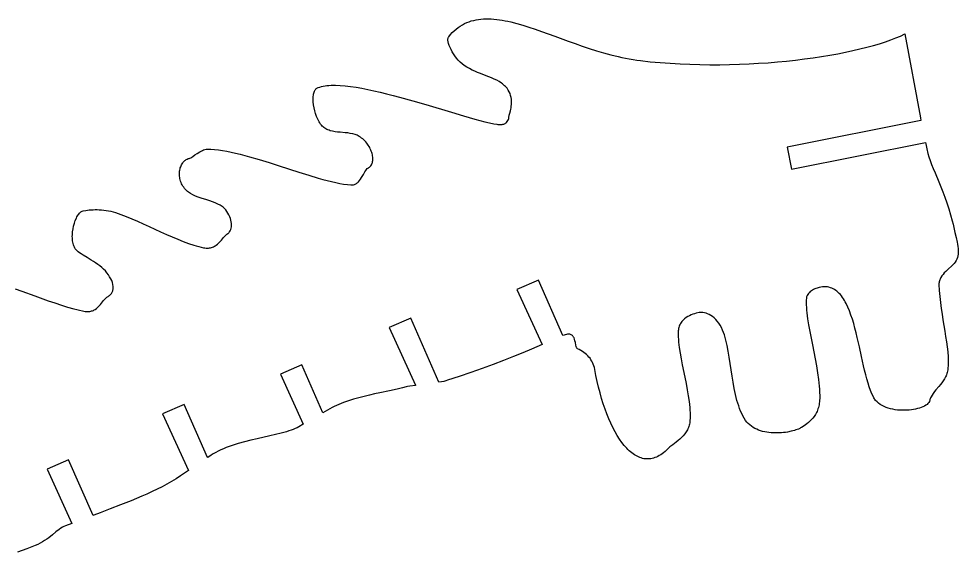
# Model space of a CAD drawing. Extents: x 0 to 1508, y 0 to 573.
# Drawn here: x 801.2 to 1052.4, y 404.7 to 547.3 of the extents above; entities that cross this region are included whole.
import ezdxf

# ---------------------------------------------------------------- set-up
doc = ezdxf.new("R2010")
doc.units = 0
doc.layers.get('0').update_dxf_attribs({"color": 1, "linetype": 'CONTINUOUS'})

msp = doc.modelspace()

# ---------------------------------------------------------------- linework, layer by layer
msp.add_lwpolyline([(800.22, 475.07), (801.96, 474.48), (805.5, 473.2), (809.07, 471.9), (810.83, 471.28), (812.56, 470.7), (814.25, 470.17), (815.88, 469.71), (816.68, 469.51), (817.45, 469.33), (818.21, 469.18), (818.94, 469.05), (819.26, 469.01), (819.57, 468.99), (819.86, 469), (820.14, 469.03), (820.41, 469.07), (820.66, 469.14), (820.9, 469.22), (821.13, 469.31), (821.36, 469.43), (821.57, 469.55), (821.96, 469.84), (822.33, 470.16), (822.67, 470.51), (822.99, 470.87), (823.29, 471.25), (823.87, 471.97), (824.16, 472.3), (824.45, 472.6), (824.74, 472.85), (824.9, 472.96), (825.06, 473.05), (825.27, 473.18), (825.47, 473.31), (825.65, 473.46), (825.81, 473.62), (825.95, 473.79), (826.07, 473.97), (826.17, 474.16), (826.25, 474.36), (826.32, 474.57), (826.37, 474.79), (826.41, 475.01), (826.42, 475.24), (826.42, 475.48), (826.41, 475.72), (826.34, 476.22), (826.2, 476.73), (826.02, 477.25), (825.77, 477.78), (825.48, 478.31), (825.15, 478.83), (824.76, 479.34), (824.34, 479.84), (823.87, 480.31), (823.38, 480.77), (822.85, 481.2), (822.3, 481.61), (821.73, 482), (821.15, 482.38), (820.58, 482.74), (819.44, 483.42), (818.38, 484.07), (817.9, 484.38), (817.45, 484.69), (817.06, 485), (816.71, 485.3), (816.42, 485.61), (816.3, 485.77), (816.2, 485.92), (816.05, 486.21), (815.92, 486.52), (815.8, 486.84), (815.71, 487.18), (815.63, 487.54), (815.57, 487.91), (815.53, 488.28), (815.51, 488.67), (815.5, 489.06), (815.51, 489.46), (815.56, 490.27), (815.68, 491.07), (815.84, 491.86), (816.05, 492.62), (816.3, 493.33), (816.58, 493.99), (816.74, 494.29), (816.9, 494.58), (817.06, 494.84), (817.24, 495.07), (817.42, 495.29), (817.6, 495.47), (817.79, 495.63), (817.98, 495.76), (818.17, 495.85), (818.37, 495.91), (819.14, 496.05), (820.03, 496.16), (821.03, 496.23), (821.57, 496.24), (822.13, 496.24), (822.7, 496.22), (823.29, 496.18), (823.9, 496.12), (824.51, 496.03), (825.14, 495.92), (825.77, 495.79), (826.4, 495.63), (827.04, 495.43), (828.46, 494.94), (829.92, 494.38), (831.41, 493.77), (832.93, 493.12), (834.47, 492.44), (836.01, 491.74), (839.11, 490.32), (840.65, 489.62), (842.17, 488.95), (843.68, 488.31), (845.15, 487.72), (846.58, 487.19), (847.98, 486.73), (848.66, 486.52), (849.32, 486.34), (849.97, 486.18), (850.61, 486.05), (850.96, 485.99), (851.3, 485.96), (851.62, 485.95), (851.92, 485.96), (852.21, 485.99), (852.49, 486.05), (852.76, 486.12), (853.02, 486.2), (853.26, 486.31), (853.49, 486.43), (853.72, 486.56), (853.93, 486.7), (854.33, 487.01), (854.7, 487.35), (855.05, 487.71), (855.37, 488.09), (855.96, 488.81), (856.25, 489.14), (856.52, 489.44), (856.81, 489.69), (857.09, 489.89), (857.23, 489.97), (857.35, 490.07), (857.47, 490.19), (857.57, 490.31), (857.75, 490.59), (857.89, 490.91), (857.99, 491.26), (858.05, 491.64), (858.08, 492.06), (858.06, 492.49), (858, 492.94), (857.9, 493.4), (857.77, 493.88), (857.6, 494.36), (857.38, 494.84), (857.13, 495.31), (856.84, 495.78), (856.51, 496.23), (856.32, 496.46), (856.11, 496.67), (855.87, 496.87), (855.61, 497.06), (855.34, 497.24), (855.04, 497.42), (854.41, 497.74), (853.73, 498.03), (853, 498.31), (852.25, 498.57), (851.47, 498.82), (849.93, 499.33), (849.17, 499.59), (848.44, 499.88), (847.76, 500.19), (847.13, 500.53), (846.83, 500.71), (846.56, 500.9), (846.3, 501.11), (846.06, 501.32), (845.78, 501.61), (845.53, 501.91), (845.29, 502.22), (845.08, 502.53), (844.9, 502.86), (844.73, 503.18), (844.59, 503.52), (844.47, 503.85), (844.36, 504.19), (844.28, 504.53), (844.22, 504.86), (844.18, 505.2), (844.15, 505.54), (844.15, 505.87), (844.16, 506.19), (844.19, 506.51), (844.24, 506.83), (844.3, 507.13), (844.38, 507.43), (844.48, 507.71), (844.59, 507.99), (844.72, 508.25), (844.86, 508.5), (845.01, 508.73), (845.18, 508.95), (845.36, 509.15), (845.56, 509.34), (845.76, 509.5), (845.98, 509.65), (846.21, 509.77), (846.46, 509.87), (846.71, 509.94), (846.94, 510.02), (847.18, 510.13), (847.44, 510.28), (847.71, 510.45), (848.3, 510.86), (848.93, 511.29), (849.59, 511.72), (849.93, 511.91), (850.27, 512.08), (850.61, 512.22), (850.95, 512.33), (851.29, 512.41), (851.62, 512.43), (852.56, 512.41), (853.55, 512.34), (854.59, 512.22), (855.67, 512.06), (856.79, 511.86), (857.94, 511.63), (859.13, 511.36), (860.35, 511.06), (861.6, 510.73), (862.87, 510.38), (865.46, 509.62), (868.11, 508.8), (870.79, 507.95), (876.12, 506.23), (878.72, 505.43), (881.24, 504.68), (882.46, 504.34), (883.65, 504.03), (884.81, 503.74), (885.94, 503.48), (887.02, 503.26), (888.06, 503.08), (889.05, 502.94), (890, 502.84), (890.25, 502.84), (890.49, 502.85), (890.71, 502.89), (890.93, 502.95), (891.14, 503.03), (891.33, 503.13), (891.52, 503.24), (891.7, 503.37), (891.87, 503.52), (892.03, 503.67), (892.34, 504.02), (892.61, 504.4), (892.87, 504.8), (893.33, 505.61), (893.75, 506.37), (893.96, 506.7), (894.16, 506.99), (894.38, 507.21), (894.49, 507.3), (894.6, 507.36), (894.82, 507.48), (895.01, 507.63), (895.18, 507.79), (895.34, 507.98), (895.47, 508.18), (895.58, 508.39), (895.68, 508.63), (895.75, 508.88), (895.81, 509.14), (895.84, 509.41), (895.86, 509.69), (895.86, 509.98), (895.84, 510.28), (895.8, 510.59), (895.74, 510.9), (895.67, 511.22), (895.57, 511.54), (895.46, 511.86), (895.34, 512.18), (895.19, 512.5), (895.03, 512.82), (894.86, 513.14), (894.66, 513.45), (894.46, 513.75), (894.23, 514.05), (893.99, 514.34), (893.73, 514.62), (893.46, 514.89), (893.18, 515.15), (892.88, 515.39), (892.56, 515.62), (892.23, 515.83), (891.96, 515.98), (891.68, 516.12), (891.4, 516.24), (891.1, 516.34), (890.48, 516.51), (889.83, 516.63), (889.16, 516.73), (888.48, 516.8), (887.1, 516.92), (886.42, 516.99), (885.75, 517.08), (885.1, 517.19), (884.47, 517.35), (884.17, 517.45), (883.87, 517.56), (883.59, 517.69), (883.31, 517.83), (883.05, 517.99), (882.8, 518.17), (882.56, 518.37), (882.34, 518.6), (882.12, 518.85), (881.91, 519.12), (881.7, 519.42), (881.51, 519.74), (881.33, 520.07), (881.15, 520.41), (880.84, 521.14), (880.57, 521.9), (880.34, 522.69), (880.15, 523.49), (880.02, 524.28), (879.94, 525.05), (879.9, 525.79), (879.93, 526.48), (879.96, 526.8), (880, 527.11), (880.06, 527.39), (880.14, 527.66), (880.23, 527.9), (880.33, 528.12), (880.45, 528.31), (880.59, 528.47), (880.74, 528.61), (880.91, 528.71), (881.29, 528.87), (881.7, 529.02), (882.13, 529.15), (882.59, 529.25), (883.08, 529.34), (883.6, 529.41), (884.13, 529.46), (884.69, 529.49), (885.28, 529.51), (885.88, 529.51), (887.15, 529.46), (888.5, 529.35), (889.92, 529.18), (891.4, 528.96), (892.94, 528.69), (894.53, 528.38), (896.17, 528.03), (897.84, 527.65), (899.55, 527.23), (901.28, 526.79), (903.03, 526.32), (906.56, 525.34), (910.08, 524.31), (916.91, 522.27), (920.11, 521.33), (923.11, 520.47), (924.51, 520.09), (925.84, 519.75), (927.09, 519.44), (928.25, 519.18), (929, 519.05), (929.34, 519.01), (929.65, 518.99), (929.94, 518.99), (930.21, 519), (930.45, 519.02), (930.67, 519.06), (930.87, 519.11), (931.06, 519.18), (931.23, 519.25), (931.38, 519.34), (931.51, 519.44), (931.63, 519.54), (931.83, 519.78), (931.99, 520.04), (932.11, 520.32), (932.2, 520.61), (932.27, 520.91), (932.37, 521.5), (932.43, 521.78), (932.5, 522.04), (932.68, 522.69), (932.76, 523.07), (932.84, 523.47), (932.9, 523.9), (932.94, 524.34), (932.97, 524.81), (932.96, 525.28), (932.92, 525.77), (932.85, 526.26), (932.73, 526.75), (932.57, 527.25), (932.36, 527.73), (932.09, 528.21), (931.76, 528.68), (931.58, 528.91), (931.37, 529.13), (931.12, 529.38), (930.85, 529.62), (930.57, 529.85), (930.28, 530.06), (929.67, 530.46), (929.02, 530.83), (928.34, 531.16), (927.64, 531.47), (926.91, 531.77), (926.17, 532.05), (924.66, 532.62), (923.9, 532.92), (923.15, 533.23), (922.41, 533.57), (921.69, 533.93), (921, 534.33), (920.33, 534.78), (919.77, 535.21), (919.24, 535.69), (918.73, 536.21), (918.27, 536.75), (917.84, 537.32), (917.44, 537.89), (917.09, 538.47), (916.78, 539.04), (916.52, 539.6), (916.3, 540.14), (916.14, 540.65), (916.02, 541.12), (915.97, 541.54), (915.97, 541.91), (915.99, 542.07), (916.03, 542.21), (916.08, 542.34), (916.15, 542.44), (916.63, 543.02), (917.13, 543.56), (917.64, 544.06), (918.17, 544.52), (918.71, 544.94), (919.26, 545.32), (919.83, 545.66), (920.41, 545.97), (921, 546.24), (921.6, 546.48), (922.21, 546.68), (922.84, 546.85), (923.48, 546.99), (924.13, 547.1), (924.79, 547.18), (925.47, 547.24), (926.15, 547.26), (926.85, 547.26), (927.55, 547.23), (928.27, 547.18), (929, 547.11), (929.73, 547.01), (930.48, 546.9), (931.24, 546.76), (932, 546.6), (932.78, 546.43), (934.36, 546.02), (935.97, 545.56), (937.62, 545.05), (939.3, 544.49), (941.02, 543.89), (944.53, 542.61), (948.15, 541.28), (950, 540.62), (951.87, 539.96), (953.76, 539.33), (955.66, 538.72), (957.59, 538.15), (959.54, 537.62), (961.49, 537.14), (962.48, 536.92), (963.47, 536.72), (964.46, 536.53), (965.45, 536.37), (966.45, 536.22), (967.45, 536.09), (970.07, 535.8), (972.71, 535.55), (975.37, 535.36), (978.02, 535.2), (980.69, 535.09), (983.35, 535.01), (986, 534.98), (988.64, 534.98), (991.27, 535.03), (993.89, 535.1), (996.48, 535.21), (999.04, 535.36), (1001.57, 535.53), (1004.06, 535.74), (1006.52, 535.97), (1008.93, 536.24), (1011.3, 536.53), (1013.61, 536.84), (1015.87, 537.18), (1018.06, 537.54), (1020.19, 537.93), (1022.25, 538.33), (1024.24, 538.75), (1026.15, 539.19), (1027.98, 539.65), (1029.73, 540.12), (1031.38, 540.61), (1032.94, 541.11), (1034.41, 541.61), (1035.76, 542.13), (1037.02, 542.66), (1038.16, 543.2), (1038.16, 543.2), (1042.31, 520.82), (1042.46, 520.09), (1006.68, 512.98), (1007.85, 507.08), (1043.67, 514.2), (1043.74, 513.85), (1044.1, 512.08), (1044.2, 511.66), (1044.31, 511.23), (1044.59, 510.32), (1044.93, 509.35), (1045.32, 508.33), (1045.76, 507.24), (1046.23, 506.1), (1047.26, 503.65), (1047.8, 502.34), (1048.35, 500.96), (1048.88, 499.53), (1049.41, 498.04), (1049.92, 496.49), (1050.39, 494.88), (1050.84, 493.21), (1051.04, 492.35), (1051.23, 491.48), (1051.54, 490.09), (1051.84, 488.78), (1052.11, 487.56), (1052.22, 486.98), (1052.31, 486.42), (1052.38, 485.88), (1052.42, 485.36), (1052.43, 484.85), (1052.4, 484.37), (1052.34, 483.91), (1052.23, 483.46), (1052.08, 483.04), (1051.87, 482.63), (1051.62, 482.23), (1051.32, 481.85), (1050.99, 481.48), (1050.63, 481.12), (1049.86, 480.4), (1049.08, 479.68), (1048.71, 479.31), (1048.37, 478.92), (1048.06, 478.52), (1047.78, 478.11), (1047.56, 477.67), (1047.47, 477.44), (1047.4, 477.21), (1047.34, 476.96), (1047.3, 476.72), (1047.28, 476.46), (1047.28, 476.19), (1047.36, 474.59), (1047.49, 472.99), (1047.66, 471.4), (1047.87, 469.83), (1048.1, 468.28), (1048.34, 466.75), (1048.84, 463.77), (1049.07, 462.33), (1049.29, 460.92), (1049.47, 459.55), (1049.62, 458.22), (1049.71, 456.93), (1049.74, 456.31), (1049.75, 455.69), (1049.75, 455.09), (1049.73, 454.5), (1049.69, 453.93), (1049.63, 453.37), (1049.58, 453.04), (1049.51, 452.72), (1049.42, 452.41), (1049.32, 452.11), (1049.2, 451.82), (1049.07, 451.53), (1048.77, 450.98), (1048.43, 450.45), (1048.06, 449.94), (1047.67, 449.45), (1047.27, 448.97), (1046.47, 448.04), (1046.09, 447.58), (1045.74, 447.12), (1045.42, 446.66), (1045.16, 446.18), (1045.04, 445.94), (1044.94, 445.7), (1044.86, 445.45), (1044.8, 445.2), (1044.76, 445.06), (1044.71, 444.93), (1044.56, 444.66), (1044.34, 444.41), (1044.08, 444.17), (1043.77, 443.95), (1043.41, 443.74), (1043, 443.54), (1042.56, 443.36), (1042.08, 443.19), (1041.57, 443.05), (1041.03, 442.92), (1040.47, 442.81), (1039.89, 442.72), (1039.29, 442.65), (1038.67, 442.61), (1038.05, 442.59), (1037.42, 442.59), (1036.78, 442.62), (1036.15, 442.67), (1035.53, 442.75), (1034.91, 442.86), (1034.3, 443), (1033.71, 443.17), (1033.14, 443.36), (1032.6, 443.59), (1032.08, 443.86), (1031.59, 444.15), (1031.13, 444.48), (1030.71, 444.85), (1030.34, 445.25), (1030.17, 445.46), (1030.01, 445.69), (1029.86, 445.92), (1029.73, 446.17), (1029.34, 446.99), (1028.97, 447.88), (1028.63, 448.85), (1028.3, 449.88), (1027.99, 450.96), (1027.69, 452.1), (1027.4, 453.28), (1027.12, 454.49), (1026.57, 456.98), (1026.01, 459.53), (1025.43, 462.08), (1025.13, 463.33), (1024.81, 464.57), (1024.48, 465.77), (1024.12, 466.94), (1023.75, 468.06), (1023.35, 469.14), (1022.92, 470.15), (1022.47, 471.11), (1022.23, 471.56), (1021.98, 471.99), (1021.72, 472.4), (1021.46, 472.79), (1021.18, 473.16), (1020.9, 473.51), (1020.6, 473.83), (1020.3, 474.13), (1019.98, 474.4), (1019.66, 474.65), (1019.32, 474.88), (1018.97, 475.07), (1018.61, 475.24), (1018.23, 475.37), (1017.85, 475.48), (1017.45, 475.56), (1017.04, 475.6), (1016.61, 475.61), (1016.17, 475.59), (1015.72, 475.53), (1015.25, 475.43), (1014.69, 475.27), (1014.39, 475.17), (1014.07, 475.04), (1013.76, 474.9), (1013.45, 474.73), (1013.15, 474.55), (1012.87, 474.34), (1012.61, 474.11), (1012.37, 473.86), (1012.17, 473.58), (1012.01, 473.28), (1011.89, 472.95), (1011.83, 472.6), (1011.78, 472.02), (1011.76, 471.41), (1011.77, 470.77), (1011.81, 470.09), (1011.86, 469.38), (1011.94, 468.63), (1012.14, 467.07), (1012.41, 465.42), (1012.73, 463.68), (1013.44, 460.06), (1014.18, 456.32), (1014.52, 454.45), (1014.82, 452.61), (1015.07, 450.8), (1015.18, 449.92), (1015.26, 449.05), (1015.32, 448.2), (1015.37, 447.38), (1015.38, 446.57), (1015.38, 445.79), (1015.36, 445.33), (1015.32, 444.89), (1015.27, 444.47), (1015.2, 444.07), (1015.12, 443.69), (1015.02, 443.32), (1014.92, 442.97), (1014.8, 442.63), (1014.67, 442.31), (1014.53, 442.01), (1014.22, 441.44), (1013.88, 440.93), (1013.52, 440.46), (1013.14, 440.04), (1012.75, 439.66), (1012.35, 439.32), (1011.96, 439.01), (1011.2, 438.47), (1010.52, 438.02), (1010.29, 437.88), (1010.03, 437.73), (1009.72, 437.59), (1009.39, 437.46), (1009.02, 437.33), (1008.62, 437.2), (1007.74, 436.97), (1006.77, 436.78), (1006.26, 436.7), (1005.73, 436.63), (1005.19, 436.58), (1004.64, 436.55), (1004.08, 436.53), (1003.51, 436.53), (1002.94, 436.54), (1002.37, 436.58), (1001.8, 436.64), (1001.24, 436.72), (1000.68, 436.83), (1000.12, 436.96), (999.58, 437.11), (999.05, 437.3), (998.54, 437.51), (998.05, 437.75), (997.57, 438.02), (997.12, 438.33), (996.69, 438.67), (996.29, 439.04), (995.92, 439.45), (995.57, 439.89), (995.2, 440.47), (994.86, 441.07), (994.54, 441.7), (994.24, 442.36), (993.96, 443.05), (993.71, 443.77), (993.47, 444.5), (993.25, 445.25), (993.05, 446.03), (992.86, 446.82), (992.52, 448.43), (992.22, 450.09), (991.95, 451.76), (991.45, 455.12), (991.19, 456.77), (990.92, 458.37), (990.62, 459.91), (990.46, 460.65), (990.28, 461.38), (990.09, 462.08), (989.89, 462.75), (989.67, 463.4), (989.43, 464.01), (989.12, 464.71), (988.77, 465.34), (988.4, 465.91), (988, 466.43), (987.59, 466.89), (987.16, 467.29), (986.73, 467.64), (986.29, 467.95), (985.84, 468.2), (985.41, 468.41), (984.98, 468.57), (984.56, 468.68), (984.16, 468.75), (983.78, 468.78), (983.43, 468.77), (983.11, 468.73), (982.32, 468.54), (981.89, 468.41), (981.44, 468.27), (980.98, 468.09), (980.53, 467.89), (980.08, 467.65), (979.64, 467.37), (979.22, 467.06), (978.84, 466.7), (978.66, 466.5), (978.48, 466.29), (978.33, 466.07), (978.18, 465.84), (978.04, 465.59), (977.92, 465.33), (977.81, 465.05), (977.72, 464.76), (977.64, 464.46), (977.59, 464.14), (977.55, 463.8), (977.52, 463.45), (977.52, 462.83), (977.54, 462.19), (977.58, 461.52), (977.64, 460.83), (977.81, 459.39), (978.05, 457.88), (978.33, 456.32), (978.64, 454.71), (979.32, 451.41), (979.65, 449.75), (979.96, 448.1), (980.24, 446.48), (980.47, 444.9), (980.56, 444.12), (980.63, 443.37), (980.69, 442.62), (980.72, 441.9), (980.73, 441.2), (980.72, 440.52), (980.68, 439.86), (980.62, 439.23), (980.56, 438.9), (980.49, 438.58), (980.4, 438.27), (980.28, 437.97), (980.15, 437.67), (980.01, 437.38), (979.85, 437.1), (979.67, 436.83), (979.29, 436.3), (978.87, 435.8), (978.43, 435.33), (977.96, 434.89), (977.49, 434.48), (977.01, 434.09), (976.11, 433.4), (975.34, 432.81), (975.03, 432.55), (974.78, 432.31), (974.39, 431.93), (974.01, 431.58), (973.62, 431.26), (973.24, 430.97), (972.85, 430.71), (972.47, 430.48), (972.09, 430.27), (971.71, 430.09), (971.33, 429.94), (970.95, 429.82), (970.57, 429.72), (970.19, 429.64), (969.82, 429.6), (969.45, 429.58), (969.07, 429.58), (968.7, 429.61), (968.33, 429.66), (967.97, 429.74), (967.6, 429.84), (967.24, 429.97), (966.88, 430.11), (966.53, 430.29), (966.17, 430.48), (965.82, 430.69), (965.47, 430.93), (965.12, 431.19), (964.78, 431.47), (964.44, 431.77), (964.1, 432.09), (963.77, 432.43), (963.44, 432.79), (963.11, 433.17), (962.47, 433.99), (961.85, 434.88), (961.24, 435.84), (960.64, 436.86), (960.07, 437.96), (959.52, 439.12), (958.98, 440.33), (958.47, 441.61), (957.98, 442.93), (957.51, 444.31), (957.06, 445.74), (956.64, 447.22), (956.24, 448.74), (955.87, 450.3), (955.53, 451.9), (955.22, 453.53), (955.12, 454.01), (954.99, 454.47), (954.83, 454.91), (954.65, 455.33), (954.44, 455.73), (954.21, 456.12), (953.95, 456.49), (953.67, 456.84), (953.37, 457.17), (953.04, 457.49), (952.69, 457.79), (952.31, 458.07), (951.92, 458.34), (951.5, 458.59), (951.06, 458.83), (950.6, 459.05), (950.52, 459.1), (950.46, 459.17), (950.4, 459.26), (950.35, 459.37), (950.26, 459.65), (950.18, 459.99), (950.03, 460.76), (949.93, 461.17), (949.82, 461.57), (949.67, 461.95), (949.58, 462.13), (949.47, 462.3), (949.36, 462.45), (949.24, 462.59), (949.09, 462.71), (948.94, 462.81), (948.77, 462.88), (948.58, 462.94), (948.37, 462.97), (948.14, 462.97), (947.89, 462.95), (947.62, 462.89), (947.32, 462.8), (947, 462.68), (946.72, 462.55), (946.7, 462.55), (940.17, 477.41), (934.42, 474.92), (941.14, 460.15), (938.29, 458.92), (936.01, 457.96), (933.52, 456.95), (930.85, 455.91), (928.02, 454.86), (925.08, 453.78), (922.06, 452.71), (918.97, 451.65), (915.86, 450.61), (915.38, 450.47), (914.82, 450.33), (914.21, 450.21), (913.54, 450.08), (906.01, 467.21), (900.27, 464.71), (907.3, 449.27), (907.25, 449.26), (905.74, 449.06), (905.17, 448.96), (904.76, 448.86), (903.8, 448.59), (902.73, 448.33), (901.58, 448.07), (900.35, 447.8), (897.73, 447.26), (896.35, 446.96), (894.95, 446.65), (893.54, 446.32), (892.13, 445.96), (890.73, 445.56), (889.36, 445.14), (888.03, 444.67), (887.39, 444.42), (886.75, 444.16), (886.14, 443.89), (885.54, 443.6), (884.96, 443.31), (884.4, 443), (882.54, 441.92), (876.89, 454.79), (871.14, 452.29), (877.26, 438.86), (876.09, 438.18), (875.64, 437.94), (875.14, 437.71), (874.6, 437.48), (874.03, 437.27), (873.41, 437.06), (872.76, 436.86), (871.37, 436.47), (869.87, 436.1), (868.29, 435.73), (864.97, 434.97), (863.26, 434.57), (861.56, 434.14), (859.88, 433.68), (859.06, 433.44), (858.25, 433.18), (857.46, 432.91), (856.68, 432.63), (855.93, 432.33), (855.21, 432.02), (854.51, 431.69), (853.84, 431.34), (853.2, 430.98), (852.6, 430.59), (851.71, 429.99), (851.64, 429.94), (845.39, 444.14), (839.65, 441.65), (846.55, 426.5), (844.39, 425.03), (843.24, 424.29), (842.04, 423.56), (840.79, 422.85), (839.5, 422.16), (838.18, 421.49), (836.83, 420.84), (835.45, 420.21), (834.06, 419.59), (832.65, 418.99), (831.24, 418.4), (828.42, 417.28), (825.63, 416.21), (822.94, 415.2), (821.26, 414.57), (821.09, 414.5), (821.03, 414.48), (814.49, 429.36), (808.75, 426.86), (815.35, 412.35), (813.66, 411.72), (813.25, 411.54), (812.84, 411.32), (812.43, 411.05), (812.01, 410.75), (811.13, 410.07), (810.2, 409.32), (809.2, 408.53), (808.66, 408.15), (808.1, 407.77), (807.51, 407.4), (806.89, 407.06), (806.25, 406.75), (805.57, 406.46), (803.3, 405.59), (802.1, 405.12), (800.86, 404.65)])

doc.saveas('drawing.dxf')
